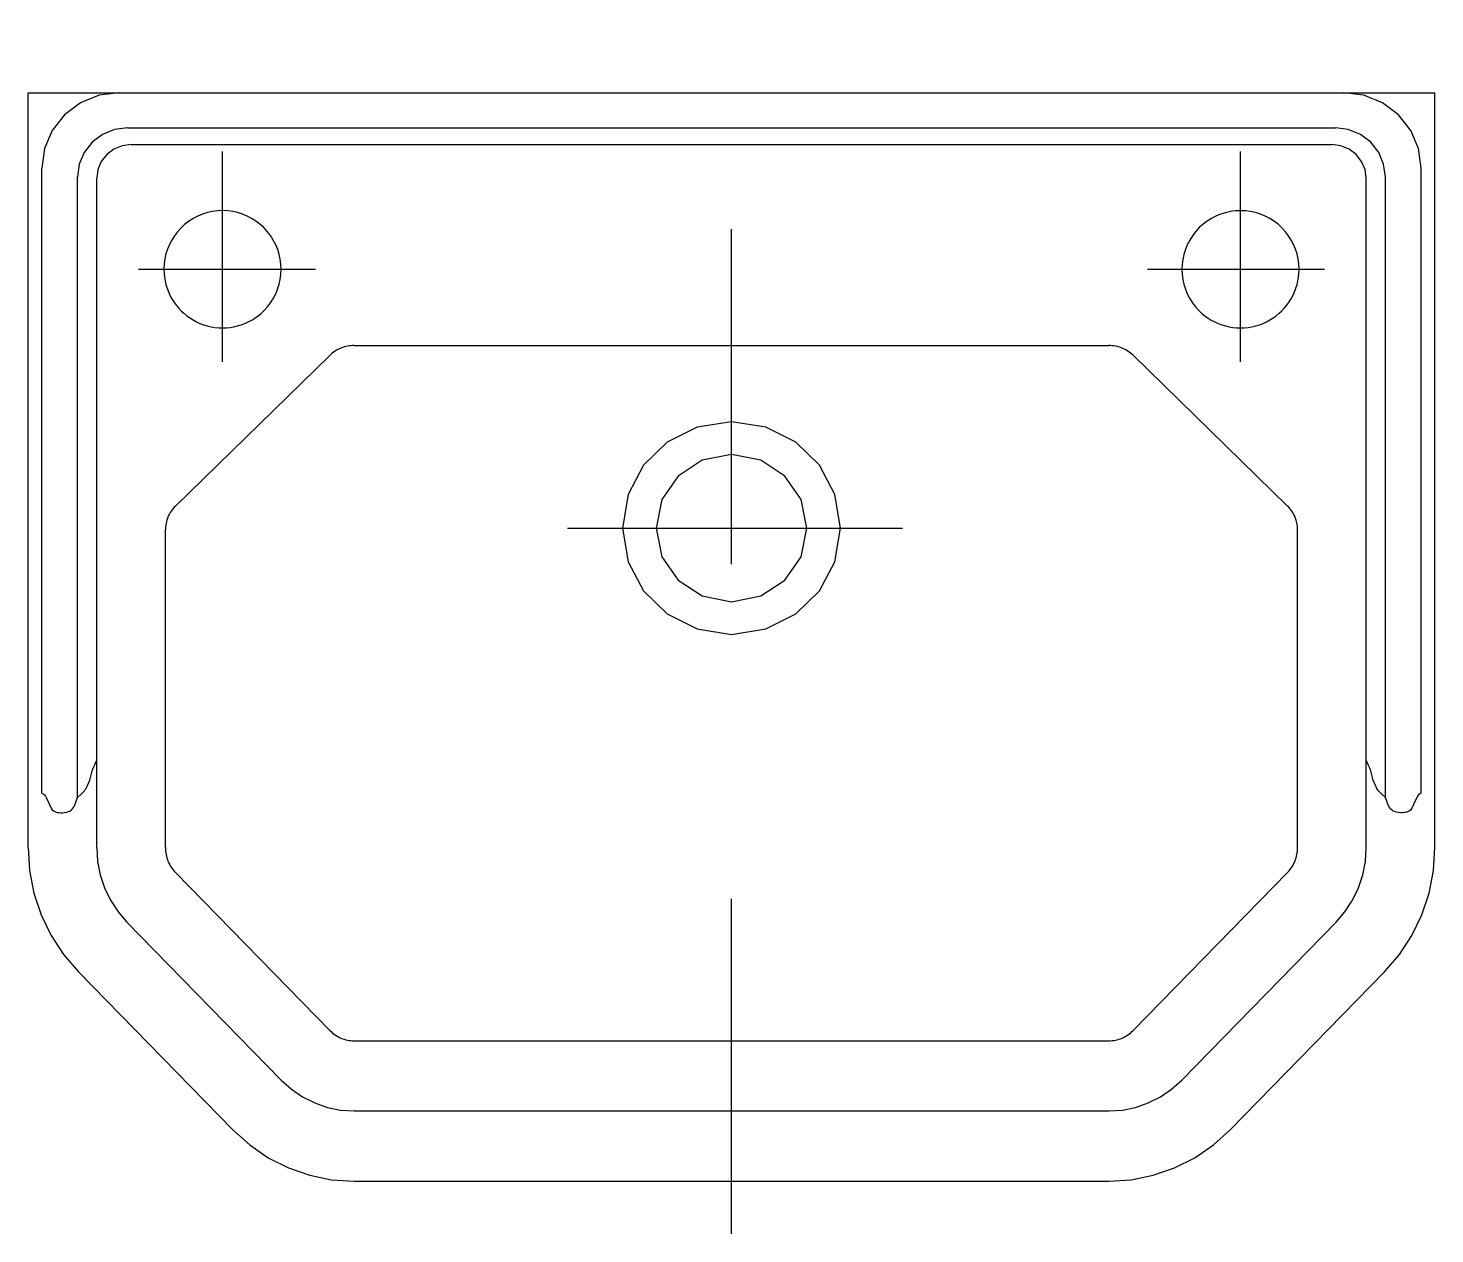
# Model space of a CAD drawing. Extents: x -1016.455 to -1016.035, y 882.314 to 882.674.
import ezdxf

# ---------------------------------------------------------------- set-up
doc = ezdxf.new("R2010")
doc.units = 0
doc.header["$LTSCALE"] = 0.279997
doc.header["$MEASUREMENT"] = 0
doc.linetypes.add('AXES', pattern=[0.54, 0.3, -0.08, 0.08, -0.08])
doc.linetypes.add('CONTINU', pattern=[0])
doc.layers.get('0').update_dxf_attribs({"linetype": 'CONTINUOUS'})
doc.layers.add('DECA_EIXOS', color=5, linetype='AXES')

msp = doc.modelspace()

# ---------------------------------------------------------------- linework, layer by layer
at = {"linetype": 'CONTINU'}
for points in [[(-1016.45464, 882.42949), (-1016.45464, 882.6549)], [(-1016.45464, 882.6549), (-1016.03464, 882.6549)], [(-1016.4275, 882.6549), (-1016.43348, 882.65413), (-1016.43901, 882.65189), (-1016.44379, 882.64831)], [(-1016.04549, 882.64831), (-1016.05028, 882.65189), (-1016.05581, 882.65413), (-1016.06179, 882.6549)], [(-1016.03464, 882.42949), (-1016.03464, 882.6549)], [(-1016.44379, 882.64831), (-1016.44746, 882.64363), (-1016.44975, 882.63824), (-1016.45054, 882.6324)], [(-1016.42493, 882.64436), (-1016.42881, 882.64386), (-1016.43239, 882.64241), (-1016.43549, 882.64009)], [(-1016.42493, 882.64436), (-1016.06435, 882.64436)], [(-1016.05379, 882.64009), (-1016.05689, 882.64241), (-1016.06048, 882.64386), (-1016.06435, 882.64436)], [(-1016.03874, 882.6324), (-1016.03953, 882.63824), (-1016.04182, 882.64363), (-1016.04549, 882.64831)], [(-1016.43549, 882.64009), (-1016.43787, 882.63706), (-1016.43936, 882.63356), (-1016.43987, 882.62978)], [(-1016.04942, 882.62978), (-1016.04993, 882.63356), (-1016.05141, 882.63706), (-1016.05379, 882.64009)], [(-1016.43115, 882.63648), (-1016.43279, 882.6344), (-1016.4338, 882.632), (-1016.43415, 882.62941)], [(-1016.42391, 882.63941), (-1016.42657, 882.63906), (-1016.42903, 882.63807), (-1016.43115, 882.63648)], [(-1016.42391, 882.63941), (-1016.06537, 882.63941)], [(-1016.05813, 882.63648), (-1016.06026, 882.63807), (-1016.06272, 882.63906), (-1016.06537, 882.63941)], [(-1016.05513, 882.62941), (-1016.05548, 882.632), (-1016.0565, 882.6344), (-1016.05813, 882.63648)], [(-1016.45054, 882.44577), (-1016.45054, 882.6324)], [(-1016.03874, 882.44577), (-1016.03874, 882.6324)], [(-1016.43987, 882.44445), (-1016.43987, 882.62978)], [(-1016.43415, 882.42949), (-1016.43415, 882.62941)], [(-1016.05513, 882.42949), (-1016.05513, 882.62941)], [(-1016.04942, 882.44445), (-1016.04942, 882.62978)], [(-1016.35732, 882.5794), (-1016.13196, 882.5794)], [(-1016.41067, 882.53148), (-1016.36457, 882.57647)], [(-1016.12472, 882.57648), (-1016.07862, 882.53148)], [(-1016.24464, 882.55665), (-1016.25492, 882.55503), (-1016.26385, 882.55052), (-1016.27089, 882.54365), (-1016.27551, 882.53493), (-1016.27717, 882.5249)], [(-1016.21212, 882.5249), (-1016.21378, 882.53493), (-1016.21839, 882.54365), (-1016.22543, 882.55052), (-1016.23436, 882.55503), (-1016.24464, 882.55665)], [(-1016.24464, 882.5469), (-1016.25341, 882.54517), (-1016.26058, 882.54045), (-1016.26541, 882.53346), (-1016.26718, 882.5249)], [(-1016.22211, 882.5249), (-1016.22388, 882.53346), (-1016.22871, 882.54045), (-1016.23587, 882.54517), (-1016.24464, 882.5469)], [(-1016.41367, 882.42949), (-1016.41367, 882.52441)], [(-1016.27717, 882.5249), (-1016.27551, 882.51486), (-1016.27089, 882.50615), (-1016.26385, 882.49927), (-1016.25492, 882.49477), (-1016.24464, 882.49315)], [(-1016.26718, 882.5249), (-1016.26541, 882.51633), (-1016.26058, 882.50934), (-1016.25341, 882.50463), (-1016.24464, 882.5029)], [(-1016.24464, 882.5029), (-1016.23587, 882.50463), (-1016.22871, 882.50934), (-1016.22388, 882.51633), (-1016.22211, 882.5249)], [(-1016.24464, 882.49315), (-1016.23436, 882.49477), (-1016.22543, 882.49927), (-1016.21839, 882.50615), (-1016.21378, 882.51486), (-1016.21212, 882.5249)], [(-1016.07562, 882.42949), (-1016.07562, 882.52441)], [(-1016.43626, 882.44963), (-1016.43548, 882.45247)], [(-1016.05302, 882.44963), (-1016.0538, 882.45247)], [(-1016.43694, 882.44803), (-1016.43626, 882.44963)], [(-1016.05234, 882.44803), (-1016.05302, 882.44963)], [(-1016.44922, 882.44448), (-1016.44837, 882.44252)], [(-1016.44046, 882.44273), (-1016.44015, 882.44394), (-1016.43987, 882.44445)], [(-1016.43987, 882.44445), (-1016.43884, 882.44543)], [(-1016.43884, 882.44543), (-1016.43784, 882.44643)], [(-1016.05045, 882.44543), (-1016.05145, 882.44643)], [(-1016.04942, 882.44445), (-1016.05045, 882.44543)], [(-1016.04882, 882.44273), (-1016.04914, 882.44394), (-1016.04942, 882.44445)], [(-1016.04006, 882.44448), (-1016.04092, 882.44252)], [(-1016.44837, 882.44252), (-1016.44769, 882.44108)], [(-1016.44453, 882.4399), (-1016.44307, 882.44013)], [(-1016.04476, 882.4399), (-1016.04621, 882.44013)], [(-1016.04092, 882.44252), (-1016.0416, 882.44108)], [(-1016.45464, 882.42949), (-1016.4542, 882.42265), (-1016.4529, 882.41593), (-1016.45074, 882.40943)], [(-1016.43415, 882.42949), (-1016.43389, 882.42538), (-1016.43311, 882.42136), (-1016.43181, 882.41746)], [(-1016.05747, 882.41746), (-1016.05618, 882.42136), (-1016.05539, 882.42538), (-1016.05513, 882.42949)], [(-1016.03854, 882.40943), (-1016.03639, 882.41593), (-1016.03508, 882.42265), (-1016.03464, 882.42949)], [(-1016.41067, 882.42208), (-1016.36457, 882.3749)], [(-1016.12472, 882.3749), (-1016.07862, 882.42208)], [(-1016.43181, 882.41746), (-1016.43004, 882.41376), (-1016.42781, 882.41035), (-1016.42515, 882.40725)], [(-1016.06413, 882.40725), (-1016.06148, 882.41035), (-1016.05925, 882.41376), (-1016.05747, 882.41746)], [(-1016.45074, 882.40943), (-1016.44778, 882.40328), (-1016.44406, 882.39759), (-1016.43964, 882.39243)], [(-1016.04964, 882.39243), (-1016.04522, 882.39759), (-1016.04151, 882.40328), (-1016.03854, 882.40943)], [(-1016.42515, 882.40725), (-1016.37906, 882.36008)], [(-1016.11023, 882.36008), (-1016.06413, 882.40725)], [(-1016.43964, 882.39243), (-1016.39354, 882.34525)], [(-1016.09574, 882.34525), (-1016.04964, 882.39243)], [(-1016.35732, 882.37183), (-1016.13196, 882.37183)], [(-1016.37906, 882.36008), (-1016.37603, 882.35736), (-1016.37269, 882.35508), (-1016.36909, 882.35326)], [(-1016.1202, 882.35326), (-1016.11659, 882.35508), (-1016.11325, 882.35736), (-1016.11023, 882.36008)], [(-1016.36909, 882.35326), (-1016.36528, 882.35193), (-1016.36134, 882.35113), (-1016.35733, 882.35086)], [(-1016.35733, 882.35086), (-1016.13196, 882.35086)], [(-1016.13196, 882.35086), (-1016.12795, 882.35113), (-1016.12401, 882.35193), (-1016.1202, 882.35326)], [(-1016.39354, 882.34525), (-1016.3885, 882.34073), (-1016.38294, 882.33692), (-1016.37693, 882.33389)], [(-1016.11236, 882.33389), (-1016.10635, 882.33692), (-1016.10078, 882.34073), (-1016.09574, 882.34525)], [(-1016.37693, 882.33389), (-1016.37058, 882.33168), (-1016.36402, 882.33035), (-1016.35733, 882.3299)], [(-1016.13196, 882.3299), (-1016.12527, 882.33035), (-1016.11871, 882.33168), (-1016.11236, 882.33389)], [(-1016.35733, 882.3299), (-1016.13196, 882.3299)]]:
    msp.add_lwpolyline(points, dxfattribs=at)
for points in [[(-1016.38424, 882.5898, 1.732049), (-1016.41352, 882.59764, 0.577351)], [(-1016.07577, 882.59764, 1.732047), (-1016.10504, 882.5898, 0.577352)]]:
    msp.add_lwpolyline(points, format="xyb", close=True, dxfattribs=at)
for points in [[(-1016.36125, 882.57864, 0.0975), (-1016.36457, 882.57647)], [(-1016.35732, 882.5794, 0.09641), (-1016.36125, 882.57864)], [(-1016.12804, 882.57864, 0.096402), (-1016.13196, 882.5794)], [(-1016.12472, 882.57648, 0.097448), (-1016.12804, 882.57864)], [(-1016.41067, 882.53148, 0.09924), (-1016.41289, 882.52823)], [(-1016.0764, 882.52823, 0.09954), (-1016.07862, 882.53148)], [(-1016.41289, 882.52823, 0.100652), (-1016.41367, 882.52441)], [(-1016.07562, 882.52441, 0.100631), (-1016.0764, 882.52823)], [(-1016.43548, 882.45247, -0.0369), (-1016.43415, 882.4555)], [(-1016.0538, 882.45247, 0.036965), (-1016.05513, 882.4555)], [(-1016.43784, 882.44643, 0.08301), (-1016.43694, 882.44803)], [(-1016.05145, 882.44643, -0.083225), (-1016.05234, 882.44803)], [(-1016.45054, 882.44577, -0.151254), (-1016.44922, 882.44448)], [(-1016.4415, 882.44095, 0.087804), (-1016.44046, 882.44273)], [(-1016.04778, 882.44095, -0.087928), (-1016.04882, 882.44273)], [(-1016.03874, 882.44577, 0.151365), (-1016.04006, 882.44448)], [(-1016.44769, 882.44108, 0.217452), (-1016.44628, 882.44013)], [(-1016.44628, 882.44013, 0.084463), (-1016.44453, 882.4399)], [(-1016.44307, 882.44013, 0.15238), (-1016.4415, 882.44095)], [(-1016.04621, 882.44013, -0.15244), (-1016.04778, 882.44095)], [(-1016.043, 882.44013, -0.084458), (-1016.04476, 882.4399)], [(-1016.0416, 882.44108, -0.217311), (-1016.043, 882.44013)], [(-1016.41367, 882.42949, 0.096366), (-1016.41289, 882.42548)], [(-1016.0764, 882.42548, 0.096345), (-1016.07562, 882.42949)], [(-1016.41289, 882.42548, 0.097754), (-1016.41067, 882.42208)], [(-1016.07862, 882.42208, 0.09755), (-1016.0764, 882.42548)], [(-1016.36457, 882.3749, 0.099517), (-1016.36125, 882.37263)], [(-1016.36125, 882.37263, 0.100765), (-1016.35732, 882.37183)], [(-1016.13196, 882.37183, 0.100691), (-1016.12804, 882.37263)], [(-1016.12804, 882.37263, 0.099528), (-1016.12472, 882.3749)]]:
    msp.add_lwpolyline(points, format="xyb", dxfattribs=at)
at = {"layer": 'DECA_EIXOS'}
for points in [[(-1016.24464, 882.31417), (-1016.24464, 882.67417)], [(-1016.39662, 882.57452), (-1016.39662, 882.63732)], [(-1016.09267, 882.57452), (-1016.09267, 882.63732)], [(-1016.42165, 882.60217), (-1016.3688, 882.60217)], [(-1016.12048, 882.60217), (-1016.06763, 882.60217)], [(-1016.29357, 882.5249), (-1016.18933, 882.5249)]]:
    msp.add_lwpolyline(points, dxfattribs=at)

doc.saveas('drawing.dxf')
